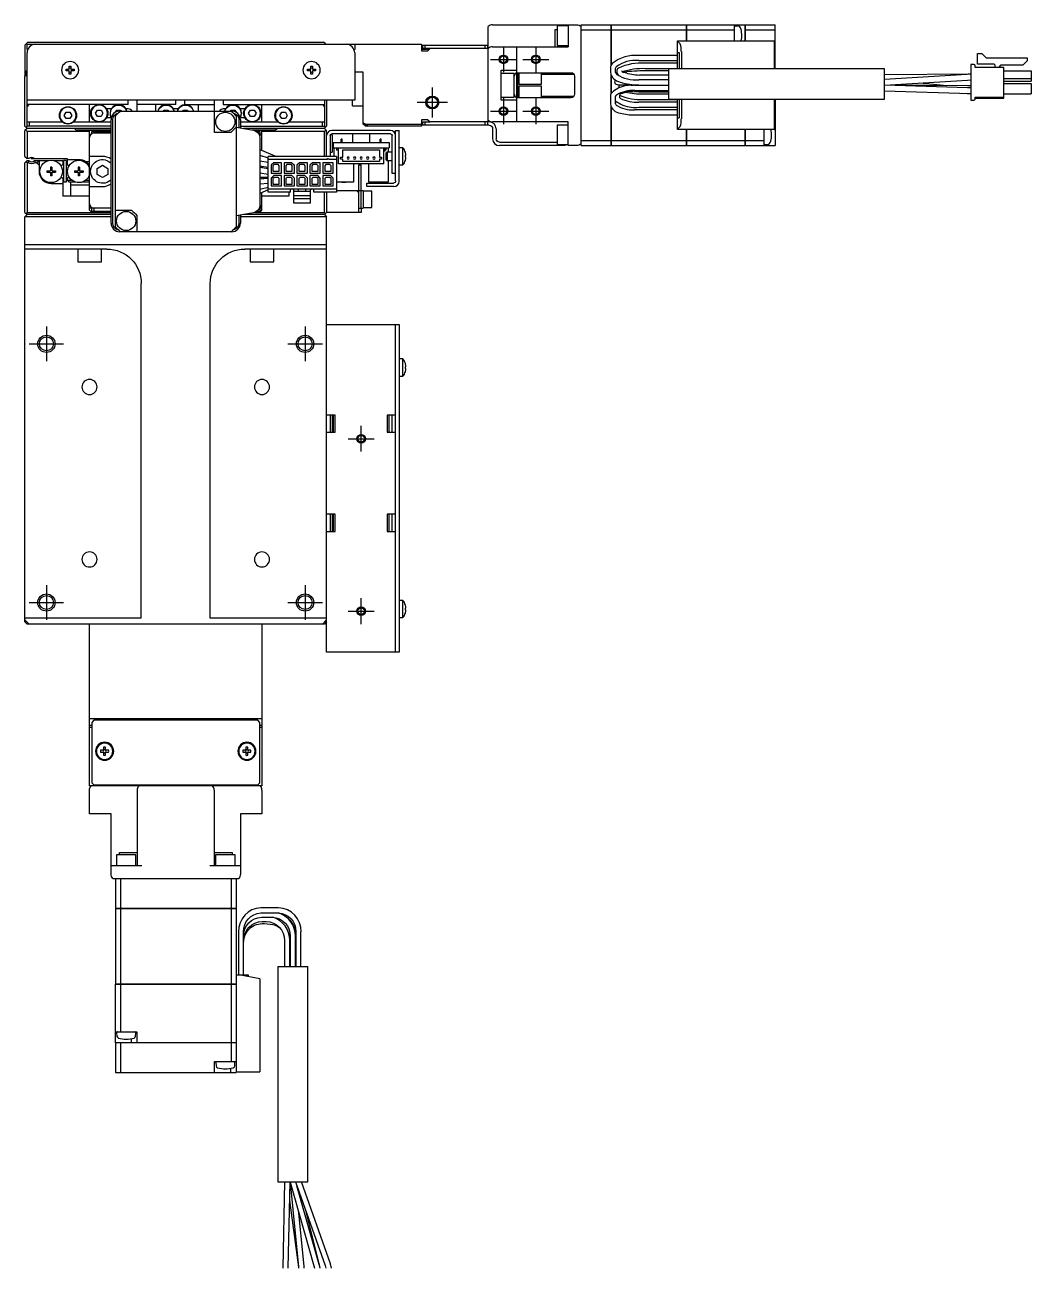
# Model space of a CAD drawing. Extents: x 0 to 1226, y -8 to 947.
# Drawn here: x 350.9 to 584.3, y 658.6 to 947 of the extents above; entities that cross this region are included whole.
import ezdxf

# ---------------------------------------------------------------- set-up
doc = ezdxf.new("R2010")
doc.units = 0
doc.header["$LTSCALE"] = 0.5
doc.linetypes.add('CENTER', pattern=[50.8, 31.75, -6.35, 6.35, -6.35])
for name, color, linetype in [('MSM_CENTER', 1, 'CENTER'), ('MSM_CONTINUOUS', 7, 'CONTINUOUS'), ('MSM_NARROW', 5, 'CONTINUOUS')]:
    doc.layers.add(name, color=color, linetype=linetype)

msp = doc.modelspace()

# ---------------------------------------------------------------- linework, layer by layer
at = {"layer": 'MSM_CENTER'}
for p, q in [((461.9, 941.99), (461.9, 935.99)), ((469.4, 941.99), (469.4, 935.99)), ((458.9, 938.99), (464.9, 938.99)), ((466.4, 938.99), (472.4, 938.99)), ((445.4, 932.49), (445.4, 925.49)), ((448.9, 928.99), (441.9, 928.99)), ((461.9, 929.99), (461.9, 923.99)), ((469.4, 929.99), (469.4, 923.99)), ((458.9, 926.99), (464.9, 926.99)), ((466.4, 926.99), (472.4, 926.99)), ((355.9, 876.99), (355.9, 868.99)), ((415.9, 876.99), (415.9, 868.99)), ((351.9, 872.99), (359.9, 872.99)), ((411.9, 872.99), (419.9, 872.99)), ((428.9, 847.99), (428.9, 853.99)), ((425.9, 850.99), (431.9, 850.99)), ((355.9, 816.99), (355.9, 808.99)), ((415.9, 816.99), (415.9, 808.99)), ((428.9, 807.99), (428.9, 813.99)), ((351.9, 812.99), (359.9, 812.99)), ((411.9, 812.99), (419.9, 812.99)), ((425.9, 810.99), (431.9, 810.99))]:
    msp.add_line(p, q, dxfattribs=at)
at = {"layer": 'MSM_CONTINUOUS'}
for p, q in [((458.4, 941.51), (458.4, 946.61)), ((459.4, 946.99), (478.9, 946.99)), ((474.4, 946.74), (474.4, 942.24)), ((476.9, 946.74), (474.4, 946.74)), ((476.9, 946.99), (476.9, 941.89)), ((479.9, 946.99), (486.89, 946.99)), ((479.9, 918.99), (479.9, 946.99)), ((486.89, 937.7), (486.89, 946.99)), ((486.9, 946.98), (486.89, 946.98)), ((486.9, 946.99), (504.39, 946.99)), ((486.9, 946.99), (486.9, 937.72)), ((504.39, 943.29), (504.39, 946.99)), ((504.4, 946.98), (504.39, 946.98)), ((504.4, 946.99), (518, 946.99)), ((504.4, 946.99), (504.4, 943.29)), ((515.5, 943.29), (515.5, 946.99)), ((516.49, 946.66), (515.72, 946.72)), ((518, 943.29), (518, 946.99)), ((518, 946.98), (518.01, 946.98)), ((518.01, 946.99), (518.01, 943.29)), ((518.01, 946.99), (524.9, 946.99)), ((524.9, 936.76), (524.9, 946.99)), ((473.9, 945.94), (474.4, 945.94)), ((473.9, 941.89), (473.9, 945.94)), ((479.9, 945.84), (486.89, 945.84)), ((486.9, 945.84), (486.89, 945.84)), ((486.9, 945.84), (504.39, 945.84)), ((502.3, 943.29), (524.8, 943.29)), ((502.3, 936.76), (502.3, 943.29)), ((502.3, 943.19), (502.9, 942.58)), ((504.4, 945.84), (504.39, 945.84)), ((504.4, 945.84), (515.5, 945.84)), ((518, 945.84), (518.01, 945.84)), ((518.01, 945.84), (524.9, 945.84)), ((524.8, 936.76), (524.8, 943.29)), ((351.25, 942.64), (350.9, 942.29)), ((350.9, 942.29), (350.9, 935.29)), ((351.6, 942.99), (351.25, 942.64)), ((351.4, 942.49), (351.25, 942.64)), ((351.4, 941.29), (351.4, 942.49)), ((351.4, 942.49), (442.9, 942.49)), ((351.4, 923.49), (351.4, 940.49)), ((351.6, 942.99), (420.2, 942.99)), ((420.55, 942.64), (420.2, 942.99)), ((420.55, 942.64), (420.4, 942.49)), ((420.7, 942.49), (420.55, 942.64)), ((427.4, 942.49), (427.4, 941.29)), ((427.4, 940.49), (427.4, 929.49)), ((442.9, 942.49), (442.9, 940.99)), ((444.65, 941.24), (442.9, 941.24)), ((442.9, 940.99), (444.4, 940.99)), ((443.2, 941.49), (443.2, 942.29)), ((443.2, 942.29), (458.2, 942.29)), ((458.4, 941.49), (443.2, 941.49)), ((443.7, 942.29), (443.7, 941.49)), ((444.9, 941.49), (444.4, 940.99)), ((457.7, 941.49), (457.7, 942.29)), ((458.2, 942.29), (458.2, 941.49)), ((458.4, 924.49), (458.4, 941.49)), ((459.4, 941.89), (476.9, 941.89)), ((464.9, 941.89), (464.9, 935.86)), ((474.4, 942.24), (476.9, 942.24)), ((502.3, 940.59), (502.69, 940.59)), ((502.69, 940.59), (502.69, 936.76)), ((503.17, 940.81), (503.17, 936.76)), ((571.85, 937.84), (571.85, 940.37)), ((571.85, 940.37), (572.85, 940.37)), ((572.85, 940.37), (573.87, 939.35)), ((361.2, 936.69), (361.2, 937.42)), ((361.6, 937.42), (361.6, 936.69)), ((417.2, 936.69), (417.2, 937.42)), ((417.6, 937.42), (417.6, 936.69)), ((502.3, 939.89), (493.3, 939.89)), ((493.3, 938.69), (502.3, 938.69)), ((502.3, 938.09), (494.78, 938.09)), ((570.3, 937.8), (570.3, 929.52)), ((571.02, 937.8), (570.3, 937.8)), ((571.32, 937.09), (571.32, 937.5)), ((575.7, 937.84), (571.85, 937.84)), ((573.87, 939.35), (583.41, 939.35)), ((575.85, 937.69), (575.85, 937.09)), ((577, 937.09), (577, 937.37)), ((582.41, 937.65), (577.28, 937.65)), ((583.41, 938.65), (582.41, 937.65)), ((583.41, 939.35), (583.41, 938.65)), ((350.9, 935.99), (351.4, 936.49)), ((351.4, 935.99), (350.9, 935.99)), ((350.9, 935.79), (351.4, 935.79)), ((351, 935.19), (350.9, 935.29)), ((351.15, 935.24), (350.9, 934.99)), ((350.9, 923.49), (350.9, 934.99)), ((351, 935.09), (351, 935.29)), ((351.4, 935.49), (351.15, 935.24)), ((351.4, 934.99), (351.15, 935.24)), ((351.4, 935.59), (351.3, 935.59)), ((360.47, 936.69), (361.2, 936.69)), ((361.2, 936.29), (360.47, 936.29)), ((361.2, 935.56), (361.2, 936.29)), ((361.6, 936.69), (362.33, 936.69)), ((361.6, 936.29), (361.6, 935.56)), ((362.33, 936.29), (361.6, 936.29)), ((416.47, 936.69), (417.2, 936.69)), ((417.2, 936.29), (416.47, 936.29)), ((417.2, 935.56), (417.2, 936.29)), ((417.6, 936.69), (418.33, 936.69)), ((417.6, 936.29), (417.6, 935.56)), ((418.33, 936.29), (417.6, 936.29)), ((429.4, 935.99), (427.4, 935.99)), ((429.4, 923.99), (429.4, 935.99)), ((461.4, 936.49), (464.9, 936.49)), ((461.4, 929.49), (461.4, 936.49)), ((464.4, 935.74), (461.4, 935.74)), ((464.4, 930.24), (464.4, 935.74)), ((464.9, 935.86), (464.99, 935.86)), ((464.92, 935.84), (464.99, 935.86)), ((465, 930.12), (465, 935.87)), ((465.2, 935.49), (465, 935.29)), ((465.2, 935.89), (477.6, 935.89)), ((465.2, 935.49), (465.2, 930.49)), ((465.5, 935.49), (465.2, 935.49)), ((465.5, 935.89), (465.5, 933.24)), ((470.7, 933.24), (470.7, 935.89)), ((478.29, 935.49), (470.7, 935.49)), ((478.4, 935.09), (478.4, 930.89)), ((486.7, 936.95), (486.7, 935.99)), ((486.89, 931.09), (486.89, 935.34)), ((486.9, 935.32), (486.9, 931.11)), ((487.9, 935.97), (487.9, 936.95)), ((488.22, 935.95), (488.24, 935.91)), ((488.24, 935.91), (488.31, 935.71)), ((489.42, 936.16), (489.37, 936.32)), ((500.3, 936.29), (494.76, 936.29)), ((494.78, 936.89), (502.3, 936.89)), ((494.88, 935.34), (494.84, 935.34)), ((500.3, 935.34), (494.86, 935.34)), ((500.3, 929.76), (500.3, 936.76)), ((550.3, 936.76), (500.3, 936.76)), ((550.3, 929.76), (550.3, 936.76)), ((569.97, 935.54), (550.3, 935.39)), ((569.44, 935.49), (550.3, 934.29)), ((570.3, 935.53), (569.44, 935.49)), ((570.3, 935.54), (569.69, 935.54)), ((570.3, 935.54), (569.97, 935.54)), ((577.95, 937.09), (571.32, 937.09)), ((577.95, 929.98), (577.95, 937.09)), ((577.95, 936.36), (584.3, 936.36)), ((577.95, 934.56), (584.3, 934.56)), ((584.3, 936.36), (584.3, 933.96)), ((465.5, 933.24), (470.7, 933.24)), ((465.5, 932.74), (465.5, 930.09)), ((470.7, 932.74), (465.5, 932.74)), ((470.7, 930.09), (470.7, 932.74)), ((487.74, 933.98), (487.7, 933.79)), ((487.86, 934.16), (487.74, 933.98)), ((488.7, 933.12), (488.7, 933.07)), ((488.7, 933.07), (488.7, 932.67)), ((488.7, 932.67), (488.7, 932.63)), ((488.7, 932.63), (488.75, 932.4)), ((491.25, 931.56), (493.3, 931.49)), ((500.3, 932.94), (492.3, 932.94)), ((492.3, 931.74), (500.3, 931.74)), ((500.3, 934.24), (493.3, 934.24)), ((493.3, 933.04), (500.3, 933.04)), ((569.51, 932.37), (550.3, 932.99)), ((550.3, 931.69), (570.19, 931.05)), ((550.32, 932.99), (569.52, 934.19)), ((569.63, 932.85), (550.32, 932.99)), ((564.78, 932.88), (558.45, 933.5)), ((570.3, 932.35), (569.51, 932.37)), ((569.52, 934.19), (570.3, 934.23)), ((570.3, 932.84), (569.63, 932.85)), ((577.95, 933.96), (584.3, 933.96)), ((577.95, 933.36), (584.3, 933.36)), ((584.3, 933.36), (584.3, 930.96)), ((427.4, 929.49), (351.4, 929.49)), ((374.9, 928.49), (374.9, 929.49)), ((376.9, 929.49), (376.9, 926.99)), ((385.9, 928.49), (385.9, 929.49)), ((387.9, 929.49), (387.9, 928.49)), ((394.9, 921.99), (394.9, 929.49)), ((396.9, 929.49), (396.9, 928.49)), ((420.4, 929.49), (420.4, 923.49)), ((420.9, 929.49), (420.9, 923.49)), ((426.9, 928.24), (426.9, 929.49)), ((461.4, 930.24), (464.4, 930.24)), ((464.9, 929.49), (461.4, 929.49)), ((464.9, 930.12), (464.9, 924.49)), ((464.9, 930.12), (464.99, 930.12)), ((464.99, 930.12), (464.91, 930.15)), ((465, 930.69), (465.2, 930.49)), ((465.2, 930.49), (465.5, 930.49)), ((477.6, 930.09), (465.2, 930.09)), ((470.7, 930.49), (478.29, 930.49)), ((486.7, 930.39), (486.7, 928.65)), ((487.9, 928.65), (487.9, 930.39)), ((488.9, 930.05), (488.9, 930.78)), ((493.3, 931.49), (500.3, 931.49)), ((502.3, 929.09), (493.3, 929.09)), ((500.3, 930.89), (494.3, 930.89)), ((494.3, 929.69), (502.3, 929.69)), ((500.3, 929.76), (550.3, 929.76)), ((502.3, 922.69), (502.3, 929.76)), ((502.69, 929.76), (502.69, 925.39)), ((503.17, 929.76), (503.17, 925.17)), ((524.8, 922.69), (524.8, 929.76)), ((524.9, 929.76), (524.9, 918.99)), ((569.47, 931.07), (570.3, 931.05)), ((570.19, 931.05), (570.3, 931.04)), ((570.3, 929.52), (571.02, 929.52)), ((571.32, 929.82), (571.32, 930.23)), ((571.32, 930.23), (577.95, 930.23)), ((571.32, 929.98), (577.95, 929.98)), ((577.95, 930.96), (584.3, 930.96)), ((351.4, 927.99), (351.9, 928.49)), ((374.9, 928.49), (351.4, 928.49)), ((360.04, 925.99), (360.47, 926.74)), ((360.47, 925.24), (360.04, 925.99)), ((360.47, 926.74), (361.34, 926.74)), ((361.34, 926.74), (361.77, 925.99)), ((361.77, 925.99), (361.34, 925.24)), ((365.9, 924.49), (365.9, 928.49)), ((367.29, 926.49), (367.72, 927.24)), ((367.72, 925.74), (367.29, 926.49)), ((367.72, 927.24), (368.59, 927.24)), ((368.59, 927.24), (369.02, 926.49)), ((369.02, 926.49), (368.59, 925.74)), ((370.92, 927.49), (369.88, 927.49)), ((371.9, 900.15), (371.9, 925.84)), ((371.93, 926.74), (372.22, 927.24)), ((372.22, 927.24), (373.09, 927.24)), ((372.9, 926.99), (398.9, 926.99)), ((373.09, 927.24), (373.23, 926.99)), ((374.9, 927.49), (374.38, 927.49)), ((385.9, 928.49), (376.9, 928.49)), ((381.2, 928.49), (381.2, 926.99)), ((383.07, 926.99), (383.22, 927.24)), ((383.22, 927.24), (384.09, 927.24)), ((384.09, 927.24), (384.23, 926.99)), ((386.42, 927.49), (385.38, 927.49)), ((387.57, 926.99), (387.72, 927.24)), ((387.72, 927.24), (388.59, 927.24)), ((387.9, 928.49), (394.9, 928.49)), ((388.59, 927.24), (388.73, 926.99)), ((391.2, 926.99), (391.2, 928.49)), ((396.9, 928.49), (420.4, 928.49)), ((397.42, 927.49), (396.9, 927.49)), ((398.57, 926.99), (398.72, 927.24)), ((398.72, 927.24), (399.59, 927.24)), ((399.59, 927.24), (399.88, 926.74)), ((399.9, 925.84), (399.9, 900.15)), ((401.92, 927.49), (400.88, 927.49)), ((402.79, 926.49), (403.22, 927.24)), ((403.22, 925.74), (402.79, 926.49)), ((403.22, 927.24), (404.09, 927.24)), ((404.09, 927.24), (404.52, 926.49)), ((404.52, 926.49), (404.09, 925.74)), ((405.9, 924.49), (405.9, 928.49)), ((410.04, 925.99), (410.47, 926.74)), ((410.47, 925.24), (410.04, 925.99)), ((410.47, 926.74), (411.34, 926.74)), ((411.34, 926.74), (411.77, 925.99)), ((411.77, 925.99), (411.34, 925.24)), ((419.9, 928.49), (420.4, 927.99)), ((426.9, 928.24), (429.4, 928.24)), ((486.89, 918.99), (486.89, 928.04)), ((486.9, 928.02), (486.9, 918.99)), ((502.3, 927.29), (492.3, 927.29)), ((492.3, 926.09), (502.3, 926.09)), ((493.3, 927.89), (502.3, 927.89)), ((350.9, 923.49), (351.15, 923.24)), ((351.4, 922.99), (350.9, 922.49)), ((351.15, 923.24), (351.4, 923.49)), ((351.15, 923.24), (351.4, 922.99)), ((351.4, 924.49), (359.58, 924.49)), ((370.9, 923.49), (351.4, 923.49)), ((370.9, 922.99), (351.4, 922.99)), ((351.9, 924.49), (351.9, 923.49)), ((361.34, 925.24), (360.47, 925.24)), ((362.22, 924.49), (370.9, 924.49)), ((362.4, 922.99), (362.75, 922.64)), ((368.59, 925.74), (367.72, 925.74)), ((369.88, 925.49), (370.92, 925.49)), ((370.9, 900.99), (370.9, 924.99)), ((371.28, 900.99), (371.28, 924.99)), ((399.9, 923.29), (403.91, 922.58)), ((400.52, 924.99), (400.52, 923.18)), ((400.88, 925.49), (401.92, 925.49)), ((400.9, 924.99), (400.9, 923.12)), ((400.9, 924.49), (409.58, 924.49)), ((400.9, 923.49), (420.4, 923.49)), ((420.4, 922.99), (401.6, 922.99)), ((404.09, 925.74), (403.22, 925.74)), ((409.05, 922.64), (409.4, 922.99)), ((411.34, 925.24), (410.47, 925.24)), ((412.22, 924.49), (420.4, 924.49)), ((419.9, 923.49), (419.9, 924.49)), ((420.4, 923.49), (420.65, 923.24)), ((420.4, 922.99), (420.65, 923.24)), ((420.4, 922.99), (420.9, 922.49)), ((420.65, 923.24), (420.9, 923.49)), ((429.4, 924.3), (430.01, 923.99)), ((429.9, 923.49), (429.4, 923.99)), ((442.9, 923.49), (429.9, 923.49)), ((430.01, 923.99), (442.9, 923.99)), ((430.01, 923.99), (430.51, 923.49)), ((444.4, 924.99), (442.9, 924.99)), ((442.9, 924.99), (442.9, 923.49)), ((443.2, 923.69), (443.2, 924.49)), ((443.2, 924.49), (444.9, 924.49)), ((458.6, 923.69), (443.2, 923.69)), ((443.7, 924.49), (443.7, 923.69)), ((444.4, 924.99), (444.9, 924.49)), ((458.6, 924.49), (444.9, 924.49)), ((457.7, 923.69), (457.7, 924.49)), ((458.2, 924.49), (458.2, 923.69)), ((476.9, 924.49), (459.4, 924.49)), ((459.4, 922.89), (459.4, 920.59)), ((460.2, 922.89), (460.2, 920.59)), ((474.4, 923.74), (474.4, 919.24)), ((476.9, 923.74), (474.4, 923.74)), ((476.9, 918.99), (476.9, 924.49)), ((502.3, 925.39), (502.69, 925.39)), ((502.9, 923.4), (502.3, 922.8)), ((350.9, 916.49), (350.9, 922.49)), ((351.4, 922.29), (351.05, 922.64)), ((351.4, 922.29), (351.4, 915.99)), ((365.9, 922.29), (351.4, 922.29)), ((362.75, 922.64), (370.9, 922.64)), ((370.9, 922.49), (365.9, 922.49)), ((365.9, 903.99), (365.9, 922.49)), ((366.1, 921.49), (365.9, 921.49)), ((366.4, 921.76), (366.4, 922.29)), ((366.4, 922.29), (370.9, 922.29)), ((366.9, 922.29), (366.9, 921.89)), ((370.9, 921.89), (366.9, 921.89)), ((398.65, 921.99), (394.9, 921.99)), ((403.59, 922.64), (409.05, 922.64)), ((405.9, 922.49), (404.25, 922.49)), ((404.63, 922.29), (405.4, 922.29)), ((404.9, 922.06), (404.9, 922.29)), ((405.4, 922.29), (405.4, 921.76)), ((405.4, 920.81), (405.4, 905.17)), ((405.9, 921.49), (405.7, 921.49)), ((405.9, 917.88), (405.9, 922.49)), ((420.4, 922.29), (405.9, 922.29)), ((420.75, 922.64), (420.4, 922.29)), ((420.4, 916.46), (420.4, 922.29)), ((420.9, 916.49), (420.9, 922.49)), ((421.7, 921.29), (421.7, 916.49)), ((422.2, 921.49), (421.76, 921.49)), ((435.7, 922.49), (422.1, 922.49)), ((435.7, 921.69), (422.1, 921.69)), ((422.2, 921.49), (422.2, 917.49)), ((424.53, 920.49), (424.28, 920.49)), ((424.28, 919.69), (424.28, 920.49)), ((424.53, 919.69), (424.53, 920.49)), ((426.9, 921.69), (426.9, 919.69)), ((430.9, 919.69), (430.9, 921.69)), ((433.28, 919.69), (433.28, 920.49)), ((433.53, 920.49), (433.28, 920.49)), ((433.53, 919.69), (433.53, 920.49)), ((436.1, 912.49), (436.1, 921.29)), ((436.9, 922.49), (437.7, 922.49)), ((436.9, 910.79), (436.9, 922.49)), ((437.7, 910.69), (437.7, 922.49)), ((479.9, 920.15), (486.89, 920.15)), ((486.9, 920.15), (486.89, 920.15)), ((486.9, 920.15), (504.39, 920.15)), ((524.8, 922.69), (502.3, 922.69)), ((504.39, 918.99), (504.39, 922.69)), ((504.4, 920.15), (504.39, 920.15)), ((504.4, 922.69), (504.4, 918.99)), ((504.4, 920.15), (518, 920.15)), ((518, 918.99), (518, 922.69)), ((518, 920.15), (518.01, 920.15)), ((518.01, 922.69), (518.01, 918.99)), ((518.01, 920.15), (522.4, 920.15)), ((522.4, 918.99), (522.4, 922.69)), ((524.8, 922.74), (524.9, 922.74)), ((405.4, 918.1), (409.25, 916.46)), ((421.7, 917.49), (422.2, 917.49)), ((422.4, 919.69), (435.4, 919.69)), ((422.4, 919.69), (422.4, 918.49)), ((422.4, 918.49), (435.4, 918.49)), ((422.65, 916.46), (422.65, 918.49)), ((423.2, 918.49), (423.2, 917.94)), ((423.65, 917.94), (423.2, 917.94)), ((423.65, 914.79), (423.65, 918.49)), ((424.65, 917.99), (433.15, 917.99)), ((424.65, 916.34), (424.65, 917.99)), ((433.15, 917.99), (433.15, 916.34)), ((434.15, 914.79), (434.15, 918.49)), ((434.38, 917.69), (434.15, 917.69)), ((434.38, 918.49), (434.38, 917.69)), ((434.61, 917.94), (434.38, 917.94)), ((434.61, 918.49), (434.61, 917.94)), ((434.9, 917.49), (434.7, 917.29)), ((434.7, 915.69), (434.7, 917.29)), ((434.9, 917.49), (434.9, 915.49)), ((436.1, 917.49), (434.9, 917.49)), ((435.15, 918.49), (435.15, 917.49)), ((435.4, 919.69), (435.4, 918.49)), ((438.6, 918.49), (437.7, 918.49)), ((438.6, 914.49), (438.6, 918.49)), ((439.16, 917.42), (439.16, 917.44)), ((461, 919.79), (474.4, 919.79)), ((476.2, 918.99), (461, 918.99)), ((474.4, 919.24), (476.9, 919.24)), ((475.7, 918.99), (475.7, 919.24)), ((476.2, 919.24), (476.2, 918.99)), ((478.9, 918.99), (476.9, 918.99)), ((479.9, 918.99), (486.89, 918.99)), ((486.9, 919), (486.89, 919)), ((486.9, 918.99), (504.39, 918.99)), ((504.4, 919), (504.39, 919)), ((504.4, 918.99), (518, 918.99)), ((518, 919), (518.01, 919)), ((518.01, 918.99), (524.9, 918.99)), ((522.61, 919.26), (523.38, 919.33)), ((350.9, 916.49), (351.4, 915.99)), ((351.15, 915.24), (350.9, 914.99)), ((350.9, 903.49), (350.9, 914.99)), ((351.15, 915.24), (351.4, 915.49)), ((351.4, 914.99), (351.15, 915.24)), ((351.84, 915.99), (351.4, 915.99)), ((351.4, 915.49), (351.84, 915.49)), ((351.4, 914.99), (351.4, 903.49)), ((351.67, 914.99), (351.4, 914.99)), ((351.67, 914.99), (351.84, 915.49)), ((352.4, 916.24), (352.4, 915.99)), ((352.4, 915.99), (360.7, 915.99)), ((353.33, 914.99), (353.16, 915.49)), ((353.16, 915.49), (356.29, 915.49)), ((353.7, 914.99), (353.33, 914.99)), ((354.2, 915.35), (353.7, 914.99)), ((353.7, 914.99), (354.2, 914.49)), ((354.2, 915.49), (354.2, 912.99)), ((357.72, 915.49), (359.7, 915.49)), ((359.7, 914.54), (359.44, 914.39)), ((359.7, 915.49), (359.7, 914.54)), ((360.5, 915.49), (359.9, 915.49)), ((359.9, 915.49), (359.9, 910.49)), ((360.5, 915.49), (360.5, 910.49)), ((360.7, 915.99), (360.7, 914.54)), ((360.7, 915.79), (363.4, 915.79)), ((360.7, 914.54), (360.93, 914.41)), ((365, 915.29), (365.9, 915.29)), ((365.9, 914.79), (365.55, 914.79)), ((368.9, 916.49), (365.9, 916.49)), ((367.65, 913.71), (368.9, 914.44)), ((368.9, 914.44), (370.15, 913.71)), ((405.4, 916.73), (407.3, 916.12)), ((405.4, 915.47), (407.3, 915.11)), ((407.3, 913.88), (405.4, 914.25)), ((405.42, 916.78), (406.03, 916.52)), ((405.9, 916.57), (405.9, 916.58)), ((423.15, 916.46), (407.3, 916.46)), ((407.3, 908.18), (407.3, 916.46)), ((421.07, 915.75), (407.3, 915.75)), ((408.62, 915.02), (408.02, 914.42)), ((408.02, 914.42), (408.02, 912.62)), ((408.69, 914.57), (408.44, 914.32)), ((408.44, 914.32), (408.44, 913.07)), ((410.42, 915.02), (408.62, 915.02)), ((409.66, 914.57), (408.69, 914.57)), ((409.91, 914.32), (409.66, 914.57)), ((409.91, 913.07), (409.91, 914.32)), ((410.42, 912.62), (410.42, 915.02)), ((411.02, 915.02), (411.02, 912.62)), ((412.82, 915.02), (411.02, 915.02)), ((411.69, 914.57), (411.44, 914.32)), ((411.44, 914.32), (411.44, 913.07)), ((412.66, 914.57), (411.69, 914.57)), ((412.91, 914.32), (412.66, 914.57)), ((412.82, 915.02), (413.42, 914.42)), ((412.91, 913.07), (412.91, 914.32)), ((413.42, 912.62), (413.42, 914.42)), ((414.62, 915.02), (414.02, 914.42)), ((414.02, 914.42), (414.02, 912.62)), ((414.69, 914.57), (414.44, 914.32)), ((414.44, 914.32), (414.44, 913.07)), ((416.42, 915.02), (414.62, 915.02)), ((415.66, 914.57), (414.69, 914.57)), ((415.91, 914.32), (415.66, 914.57)), ((415.91, 913.07), (415.91, 914.32)), ((416.42, 912.62), (416.42, 915.02)), ((417.62, 915.02), (417.02, 914.42)), ((417.02, 914.42), (417.02, 912.62)), ((417.69, 914.57), (417.44, 914.32)), ((417.44, 914.32), (417.44, 913.07)), ((419.42, 915.02), (417.62, 915.02)), ((418.66, 914.57), (417.69, 914.57)), ((418.91, 914.32), (418.66, 914.57)), ((418.91, 913.07), (418.91, 914.32)), ((419.42, 912.62), (419.42, 915.02)), ((422.42, 915.02), (420.02, 915.02)), ((420.02, 915.02), (420.02, 912.62)), ((420.69, 914.57), (420.44, 914.32)), ((420.44, 914.32), (420.44, 913.07)), ((421.66, 914.57), (420.69, 914.57)), ((420.87, 916.46), (420.9, 916.49)), ((421.7, 916.49), (420.9, 916.49)), ((421.07, 915.75), (421.07, 915.85)), ((421.37, 915.85), (421.37, 915.75)), ((423.15, 915.75), (421.37, 915.75)), ((421.91, 914.32), (421.66, 914.57)), ((421.91, 913.07), (421.91, 914.32)), ((422.42, 912.62), (422.42, 915.02)), ((423.15, 916.46), (423.15, 908.18)), ((434.15, 914.79), (423.65, 914.79)), ((424.15, 916.34), (424.65, 916.34)), ((424.15, 915.84), (424.15, 916.34)), ((424.65, 915.84), (424.15, 915.84)), ((424.65, 915.29), (424.65, 915.84)), ((433.15, 915.29), (424.65, 915.29)), ((427.15, 914.79), (427.15, 910.49)), ((428.4, 903.49), (428.4, 914.49)), ((428.4, 914.49), (428.9, 914.49)), ((428.9, 904.49), (428.9, 914.49)), ((430.65, 910.49), (430.65, 914.79)), ((433.15, 916.34), (433.65, 916.34)), ((433.65, 915.84), (433.15, 915.84)), ((433.15, 915.84), (433.15, 915.29)), ((433.65, 916.34), (433.65, 915.84)), ((434.7, 915.69), (434.9, 915.49)), ((434.9, 915.49), (436.1, 915.49)), ((435.15, 915.49), (435.15, 910.49)), ((437.7, 914.49), (438.6, 914.49)), ((439.16, 916.69), (439.29, 916.69)), ((439.16, 916.29), (439.16, 916.69)), ((439.29, 916.29), (439.16, 916.29)), ((439.16, 915.54), (439.16, 915.56)), ((356, 913.14), (356, 912.85)), ((356, 913.14), (356.8, 913.14)), ((356, 912.85), (356.8, 912.85)), ((356.53, 913.14), (356.53, 912.85)), ((357.15, 913.99), (356.86, 913.99)), ((356.86, 913.99), (356.86, 913.2)), ((356.86, 913.46), (357.15, 913.46)), ((356.86, 912.79), (356.86, 911.99)), ((356.86, 912.52), (357.15, 912.52)), ((357.15, 911.99), (356.86, 911.99)), ((357.15, 913.99), (357.15, 913.2)), ((357.15, 912.79), (357.15, 911.99)), ((357.21, 913.14), (358, 913.14)), ((357.21, 912.85), (358, 912.85)), ((357.47, 912.85), (357.47, 913.14)), ((358, 913.14), (358, 912.85)), ((359.44, 911.59), (359.7, 911.44)), ((359.7, 911.44), (359.7, 907.29)), ((360.7, 911.44), (360.93, 911.57)), ((360.7, 911.44), (360.7, 910.99)), ((362.4, 913.14), (363.2, 913.14)), ((362.4, 913.14), (362.4, 912.85)), ((362.4, 912.85), (363.2, 912.85)), ((362.93, 913.14), (362.93, 912.85)), ((363.26, 913.99), (363.26, 913.2)), ((363.55, 913.99), (363.26, 913.99)), ((363.26, 913.46), (363.55, 913.46)), ((363.26, 912.79), (363.26, 911.99)), ((363.26, 912.52), (363.55, 912.52)), ((363.55, 911.99), (363.26, 911.99)), ((363.55, 913.99), (363.55, 913.2)), ((363.55, 912.79), (363.55, 911.99)), ((363.61, 913.14), (364.4, 913.14)), ((363.61, 912.85), (364.4, 912.85)), ((363.87, 912.85), (363.87, 913.14)), ((364.4, 913.14), (364.4, 912.85)), ((367.65, 912.27), (367.65, 913.71)), ((368.9, 911.55), (367.65, 912.27)), ((370.15, 912.27), (368.9, 911.55)), ((370.15, 913.71), (370.15, 912.27)), ((407.3, 913.59), (405.4, 913.87)), ((405.4, 912.66), (407.3, 912.38)), ((407.3, 911.62), (405.4, 911.58)), ((405.4, 911.26), (407.3, 911.42)), ((405.9, 914.15), (405.9, 913.8)), ((405.9, 911.59), (405.9, 911.3)), ((408.02, 912.62), (410.42, 912.62)), ((408.02, 911.42), (408.62, 912.02)), ((408.02, 911.42), (408.02, 909.62)), ((408.44, 913.07), (409.91, 913.07)), ((408.69, 911.57), (408.44, 911.32)), ((410.42, 912.02), (408.62, 912.02)), ((409.66, 911.57), (408.69, 911.57)), ((409.91, 911.32), (409.66, 911.57)), ((410.42, 909.62), (410.42, 912.02)), ((411.02, 912.62), (413.42, 912.62)), ((412.82, 912.02), (411.02, 912.02)), ((411.02, 912.02), (411.02, 909.62)), ((411.44, 913.07), (412.91, 913.07)), ((411.69, 911.57), (411.44, 911.32)), ((412.66, 911.57), (411.69, 911.57)), ((412.91, 911.32), (412.66, 911.57)), ((413.42, 911.42), (412.82, 912.02)), ((413.42, 909.62), (413.42, 911.42)), ((414.02, 912.62), (416.42, 912.62)), ((414.02, 912.02), (414.02, 909.62)), ((415.82, 912.02), (414.02, 912.02)), ((414.44, 913.07), (415.91, 913.07)), ((414.69, 911.57), (414.44, 911.32)), ((415.66, 911.57), (414.69, 911.57)), ((415.91, 911.32), (415.66, 911.57)), ((416.42, 911.42), (415.82, 912.02)), ((416.42, 909.62), (416.42, 911.42)), ((417.02, 912.62), (419.42, 912.62)), ((417.02, 912.02), (417.02, 909.62)), ((418.82, 912.02), (417.02, 912.02)), ((417.44, 913.07), (418.91, 913.07)), ((417.69, 911.57), (417.44, 911.32)), ((418.66, 911.57), (417.69, 911.57)), ((418.91, 911.32), (418.66, 911.57)), ((419.42, 911.42), (418.82, 912.02)), ((419.42, 909.62), (419.42, 911.42)), ((420.02, 912.62), (422.42, 912.62)), ((420.02, 912.02), (420.02, 909.62)), ((421.82, 912.02), (420.02, 912.02)), ((420.44, 913.07), (421.91, 913.07)), ((420.69, 911.57), (420.44, 911.32)), ((421.66, 911.57), (420.69, 911.57)), ((421.91, 911.32), (421.66, 911.57)), ((422.42, 911.42), (421.82, 912.02)), ((422.42, 909.62), (422.42, 911.42)), ((436.9, 912.49), (436.1, 912.49)), ((357, 910.19), (359.7, 910.19)), ((360.5, 910.49), (359.9, 910.49)), ((360.7, 910.99), (361.74, 910.99)), ((360.7, 910.99), (361.2, 910.49)), ((362.69, 910.49), (361.2, 910.49)), ((361.45, 910.49), (361.45, 907.29)), ((365.9, 909.79), (361.45, 909.79)), ((365.9, 910.49), (364.12, 910.49)), ((365.06, 910.99), (365.9, 910.99)), ((365.7, 910.49), (365.9, 910.69)), ((365.9, 909.49), (368.9, 909.49)), ((407.3, 910.21), (405.4, 910.05)), ((407.3, 909.24), (405.4, 908.82)), ((407.3, 908.69), (405.4, 907.89)), ((423.15, 908.89), (407.3, 908.89)), ((408.02, 909.62), (410.42, 909.62)), ((408.44, 911.32), (408.44, 910.07)), ((408.44, 910.07), (409.91, 910.07)), ((409.91, 910.07), (409.91, 911.32)), ((411.02, 909.62), (413.42, 909.62)), ((411.44, 911.32), (411.44, 910.07)), ((411.44, 910.07), (412.91, 910.07)), ((412.49, 908.18), (412.49, 908.89)), ((412.91, 910.07), (412.91, 911.32)), ((413.29, 905.61), (413.29, 908.64)), ((414.02, 909.62), (416.42, 909.62)), ((414.4, 908.33), (414.4, 908.89)), ((414.44, 911.32), (414.44, 910.07)), ((414.44, 910.07), (415.91, 910.07)), ((415.91, 910.07), (415.91, 911.32)), ((416.05, 908.33), (416.05, 908.89)), ((417.02, 909.62), (419.42, 909.62)), ((417.15, 905.61), (417.15, 908.64)), ((417.44, 911.32), (417.44, 910.07)), ((417.44, 910.07), (418.91, 910.07)), ((417.95, 908.18), (417.95, 908.89)), ((418.91, 910.07), (418.91, 911.32)), ((420.02, 909.62), (422.42, 909.62)), ((420.44, 911.32), (420.44, 910.07)), ((420.44, 910.07), (421.91, 910.07)), ((421.91, 910.07), (421.91, 911.32)), ((423.65, 910.49), (423.15, 910.49)), ((429.4, 908.49), (423.15, 908.49)), ((423.65, 910.49), (423.65, 910.59)), ((423.65, 910.59), (426.15, 910.59)), ((424.45, 910.59), (424.45, 910.49)), ((424.45, 910.49), (425.35, 910.49)), ((424.83, 910.59), (424.83, 910.49)), ((424.98, 910.59), (424.98, 910.49)), ((425.35, 910.59), (425.35, 910.49)), ((426.15, 910.49), (426.15, 910.59)), ((427.15, 910.49), (426.15, 910.49)), ((427.9, 908.49), (428.4, 907.99)), ((429.4, 908.49), (429.4, 904.49)), ((430.2, 909.49), (430.2, 910.29)), ((430.2, 910.29), (436.4, 910.29)), ((436.5, 909.49), (430.2, 909.49)), ((435.15, 910.49), (430.65, 910.49)), ((365.9, 907.29), (359.7, 907.29)), ((405.9, 903.99), (405.9, 908.1)), ((412.1, 907.29), (405.9, 907.29)), ((412.49, 908.18), (407.3, 908.18)), ((412.1, 908.18), (412.1, 907.29)), ((417.15, 908.33), (413.29, 908.33)), ((417.15, 907.33), (413.29, 907.33)), ((417.15, 906.63), (413.29, 906.63)), ((417.15, 905.61), (413.29, 905.61)), ((423.15, 908.18), (417.95, 908.18)), ((420.4, 903.49), (420.4, 908.18)), ((420.9, 908.18), (420.9, 903.49)), ((431.4, 908.39), (429.4, 908.39)), ((431.4, 904.59), (431.4, 908.39)), ((350.9, 903.49), (351.4, 902.99)), ((351.4, 902.99), (350.9, 902.49)), ((351.15, 903.24), (351.4, 903.49)), ((351.4, 903.49), (370.9, 903.49)), ((370.9, 902.99), (351.4, 902.99)), ((366.9, 904.49), (365.9, 904.49)), ((365.9, 903.99), (366.4, 903.49)), ((366.4, 903.69), (366.4, 904.49)), ((370.9, 903.69), (366.4, 903.69)), ((366.9, 904.49), (366.9, 903.69)), ((370.9, 904.49), (366.9, 904.49)), ((371.9, 903.99), (375.65, 903.99)), ((376.9, 902.74), (376.9, 898.99)), ((403.91, 903.4), (399.9, 902.69)), ((400.52, 902.8), (400.52, 900.99)), ((400.9, 902.87), (400.9, 900.99)), ((420.4, 902.99), (401.6, 902.99)), ((404.25, 903.49), (420.4, 903.49)), ((405.4, 903.69), (404.63, 903.69)), ((404.9, 903.69), (404.9, 903.93)), ((405.9, 904.49), (405.27, 904.49)), ((405.4, 904.49), (405.4, 903.69)), ((405.4, 903.49), (405.9, 903.99)), ((420.9, 903.49), (420.4, 902.99)), ((420.4, 903.49), (420.65, 903.24)), ((420.4, 902.99), (420.9, 902.49)), ((428.9, 903.49), (420.9, 903.49)), ((428.4, 904.49), (429.4, 904.49)), ((428.9, 904.49), (428.9, 903.49)), ((429.4, 904.59), (431.4, 904.59)), ((350.9, 808.49), (350.9, 902.49)), ((370.9, 902.49), (350.9, 902.49)), ((420.9, 902.49), (400.9, 902.49)), ((420.9, 801.49), (420.9, 902.49)), ((398.9, 898.99), (372.9, 898.99)), ((420.9, 895.99), (350.9, 895.99)), ((369.9, 894.99), (350.9, 894.99)), ((363.15, 894.99), (363.15, 891.99)), ((368.65, 891.99), (368.65, 894.99)), ((420.9, 894.99), (401.9, 894.99)), ((403.15, 894.99), (403.15, 891.99)), ((408.65, 891.99), (408.65, 894.99)), ((363.15, 891.99), (368.65, 891.99)), ((403.15, 891.99), (408.65, 891.99)), ((377.9, 809.4), (377.9, 886.99)), ((393.9, 809.4), (393.9, 886.99)), ((420.9, 877.49), (437.7, 877.49)), ((436.9, 801.49), (436.9, 877.49)), ((437.7, 877.49), (437.7, 801.49)), ((438.6, 869.49), (437.7, 869.49)), ((438.6, 865.49), (438.6, 869.49)), ((439.16, 868.42), (439.16, 868.44)), ((437.7, 865.49), (438.6, 865.49)), ((439.16, 867.69), (439.29, 867.69)), ((439.16, 867.29), (439.16, 867.69)), ((439.29, 867.29), (439.16, 867.29)), ((439.16, 866.54), (439.16, 866.56)), ((422.9, 856.49), (420.9, 856.49)), ((421.7, 856.49), (421.7, 852.49)), ((422.2, 856.49), (422.2, 852.49)), ((422.4, 856.49), (422.4, 852.49)), ((422.9, 852.49), (422.9, 856.49)), ((436.9, 856.49), (434.9, 856.49)), ((434.9, 856.49), (434.9, 852.49)), ((435.4, 852.49), (435.4, 856.49)), ((436.1, 852.49), (436.1, 856.49)), ((420.9, 852.49), (422.9, 852.49)), ((434.9, 852.49), (436.9, 852.49)), ((422.9, 833.49), (420.9, 833.49)), ((421.7, 833.49), (421.7, 829.49)), ((422.2, 833.49), (422.2, 829.49)), ((422.4, 833.49), (422.4, 829.49)), ((422.9, 829.49), (422.9, 833.49)), ((436.9, 833.49), (434.9, 833.49)), ((434.9, 833.49), (434.9, 829.49)), ((435.4, 829.49), (435.4, 833.49)), ((436.1, 829.49), (436.1, 833.49)), ((420.9, 829.49), (422.9, 829.49)), ((434.9, 829.49), (436.9, 829.49)), ((438.6, 813.49), (437.7, 813.49)), ((438.6, 809.49), (438.6, 813.49)), ((439.16, 812.42), (439.16, 812.44)), ((439.16, 811.69), (439.29, 811.69)), ((439.16, 811.29), (439.16, 811.69)), ((439.29, 811.29), (439.16, 811.29)), ((439.16, 810.54), (439.16, 810.56)), ((377.9, 809.4), (350.9, 809.4)), ((350.9, 808.99), (351.9, 807.99)), ((351.4, 807.99), (350.9, 808.49)), ((351.05, 808.34), (351.3, 808.59)), ((420.4, 807.99), (351.4, 807.99)), ((365.9, 770.49), (365.9, 807.99)), ((420.9, 809.4), (393.9, 809.4)), ((405.9, 807.99), (405.9, 770.49)), ((419.9, 807.99), (420.9, 808.99)), ((420.9, 808.49), (420.4, 807.99)), ((420.5, 808.59), (420.75, 808.34)), ((437.7, 809.49), (438.6, 809.49)), ((437.7, 801.49), (420.9, 801.49)), ((405.9, 785.99), (365.9, 785.99)), ((366.4, 784.49), (365.9, 784.49)), ((366.9, 785.69), (366.4, 785.19)), ((366.4, 785.19), (366.4, 771.19)), ((404.9, 785.69), (366.9, 785.69)), ((371.4, 785.69), (371.4, 785.99)), ((372.15, 785.99), (372.15, 785.69)), ((377.65, 785.69), (377.65, 785.99)), ((381.1, 785.99), (380.9, 785.79)), ((390.9, 785.79), (380.9, 785.79)), ((380.9, 785.79), (380.9, 785.69)), ((390.9, 785.79), (390.7, 785.99)), ((390.9, 785.69), (390.9, 785.79)), ((394.15, 785.99), (394.15, 785.69)), ((399.65, 785.69), (399.65, 785.99)), ((400.4, 785.99), (400.4, 785.69)), ((405.4, 785.19), (404.9, 785.69)), ((405.4, 771.19), (405.4, 785.19)), ((405.9, 784.49), (405.4, 784.49)), ((366.4, 783.99), (365.9, 783.99)), ((405.9, 783.99), (405.4, 783.99)), ((369.16, 778.73), (368.48, 778.73)), ((369.16, 779.41), (369.16, 778.73)), ((369.64, 778.73), (369.64, 779.41)), ((370.32, 778.73), (369.64, 778.73)), ((402.16, 778.73), (401.48, 778.73)), ((402.16, 779.41), (402.16, 778.73)), ((402.64, 778.73), (402.64, 779.41)), ((403.32, 778.73), (402.64, 778.73)), ((368.48, 778.25), (369.16, 778.25)), ((369.16, 778.25), (369.16, 777.57)), ((369.64, 777.57), (369.64, 778.25)), ((369.64, 778.25), (370.32, 778.25)), ((401.48, 778.25), (402.16, 778.25)), ((402.16, 778.25), (402.16, 777.57)), ((402.64, 777.57), (402.64, 778.25)), ((402.64, 778.25), (403.32, 778.25)), ((405.9, 770.49), (365.9, 770.49)), ((366.4, 771.19), (366.9, 770.69)), ((366.9, 770.69), (404.9, 770.69)), ((371.4, 770.69), (371.4, 770.49)), ((375.9, 770.69), (375.9, 770.49)), ((376.9, 770.69), (376.9, 770.49)), ((378.4, 770.69), (378.4, 770.49)), ((393.4, 770.49), (393.4, 770.69)), ((394.9, 770.69), (394.9, 770.49)), ((395.9, 770.49), (395.9, 770.69)), ((400.4, 770.49), (400.4, 770.69)), ((404.9, 770.69), (405.4, 771.19)), ((365.9, 763.99), (365.9, 769.49)), ((377, 751.99), (377, 769.49)), ((394.8, 769.49), (394.8, 751.99)), ((405.9, 769.49), (405.9, 763.99)), ((370.9, 763.99), (365.9, 763.99)), ((370.9, 749.99), (370.9, 763.99)), ((400.9, 763.99), (400.9, 749.99)), ((405.9, 763.99), (400.9, 763.99)), ((376.65, 754.49), (372.15, 754.49)), ((372.15, 754.49), (372.15, 751.99)), ((372.82, 754.49), (372.82, 754.99)), ((372.82, 754.99), (377, 754.99)), ((376.65, 751.99), (376.65, 754.49)), ((394.8, 754.99), (398.98, 754.99)), ((399.65, 754.49), (395.15, 754.49)), ((395.15, 754.49), (395.15, 751.99)), ((398.98, 754.99), (398.98, 754.49)), ((399.65, 751.99), (399.65, 754.49)), ((370.9, 751.99), (378, 751.99)), ((393.8, 751.99), (400.9, 751.99)), ((371.28, 748.99), (400.52, 748.99)), ((371.9, 748.99), (371.9, 742)), ((373.06, 748.99), (373.06, 742)), ((398.75, 748.99), (398.75, 742)), ((399.9, 748.99), (399.9, 742)), ((371.9, 742), (399.9, 742)), ((371.9, 741.99), (371.9, 724.5)), ((399.9, 741.99), (371.9, 741.99)), ((371.91, 741.99), (371.91, 742)), ((373.06, 741.99), (373.06, 724.5)), ((373.07, 741.99), (373.07, 742)), ((398.74, 741.99), (398.74, 742)), ((398.75, 741.99), (398.75, 724.5)), ((399.89, 741.99), (399.89, 742)), ((399.9, 741.99), (399.9, 703.99)), ((409.75, 742.19), (405.65, 742.19)), ((405.65, 740.99), (409.75, 740.99)), ((405.81, 739.99), (408.29, 739.99)), ((405.96, 738.99), (406.84, 738.99)), ((406.42, 738.52), (407.8, 738.39)), ((409.75, 740.98), (409.71, 740.99)), ((400.45, 736.59), (400.45, 726.59)), ((401.65, 726.59), (401.65, 736.59)), ((412.3, 736.3), (412.29, 736.33)), ((412.29, 736.33), (412.3, 736.3)), ((412.35, 735.59), (412.3, 736.3)), ((412.3, 736.3), (412.45, 735.09)), ((412.35, 728.59), (412.35, 735.59)), ((412.45, 735.59), (412.45, 728.59)), ((413.65, 728.59), (413.65, 735.59)), ((413.75, 736.59), (413.75, 728.59)), ((414.95, 728.59), (414.95, 736.59)), ((401.65, 734.11), (401.66, 734.35)), ((411.15, 734.59), (411.15, 728.59)), ((409.55, 728.59), (416.55, 728.59)), ((409.55, 728.59), (409.55, 678.59)), ((416.55, 678.59), (416.55, 728.59)), ((371.9, 724.5), (399.9, 724.5)), ((399.9, 724.49), (371.9, 724.49)), ((371.9, 710.89), (371.9, 724.49)), ((371.91, 724.49), (371.91, 724.5)), ((373.06, 724.49), (373.06, 713.39)), ((373.07, 724.49), (373.07, 724.5)), ((398.74, 724.49), (398.74, 724.5)), ((398.75, 724.49), (398.75, 710.89)), ((399.89, 724.49), (399.89, 724.5)), ((399.9, 726.59), (402.7, 726.59)), ((405.4, 725.73), (400.5, 726.59)), ((402.7, 726.59), (402.7, 726.2)), ((405.4, 725.73), (405.4, 704.09)), ((371.9, 713.39), (376.9, 713.39)), ((372.17, 713.17), (372.24, 712.41)), ((376.57, 712.41), (376.63, 713.17)), ((376.9, 713.39), (376.9, 710.89)), ((399.9, 710.89), (371.9, 710.89)), ((371.9, 710.88), (371.9, 703.99)), ((399.9, 710.88), (371.9, 710.88)), ((371.91, 710.89), (371.91, 710.88)), ((373.06, 710.88), (373.06, 703.99)), ((373.07, 710.89), (373.07, 710.88)), ((375.65, 710.89), (375.65, 711.82)), ((398.74, 710.89), (398.74, 710.88)), ((398.75, 710.88), (398.75, 706.49)), ((399.89, 710.89), (399.89, 710.88)), ((371.9, 703.99), (399.9, 703.99)), ((394.9, 706.49), (399.9, 706.49)), ((394.9, 703.99), (394.9, 706.49)), ((395.17, 706.28), (395.24, 705.52)), ((398.65, 703.99), (398.65, 704.93)), ((399.57, 705.52), (399.63, 706.28)), ((399.9, 704.09), (405.4, 704.09)), ((409.55, 678.59), (416.55, 678.59)), ((411.1, 678.59), (410.7, 658.7)), ((412, 658.67), (412.4, 678.59)), ((412.4, 678.51), (417.94, 659.09)), ((412.41, 678.47), (414.37, 658.87)), ((413.66, 678.59), (420.55, 659.19)), ((421.78, 659.62), (415.04, 678.59)), ((419.19, 659.44), (414, 677.65)), ((412.32, 674.29), (414.36, 658.83)), ((415.66, 659), (414.42, 671.41)), ((419.23, 659.35), (416.12, 671.66)), ((410.7, 658.7), (410.7, 658.59)), ((412, 658.59), (412.01, 658.74)), ((412, 658.59), (412, 658.67)), ((414.37, 658.87), (414.39, 658.59)), ((415.69, 658.59), (415.66, 659)), ((417.94, 659.09), (418.05, 658.59)), ((419.36, 658.59), (419.19, 659.44)), ((419.37, 658.59), (419.23, 659.35)), ((420.55, 659.2), (420.71, 658.59)), ((420.55, 659.19), (420.72, 658.59)), ((422.04, 658.59), (421.78, 659.62))]:
    msp.add_line(p, q, dxfattribs=at)
at = {"layer": 'MSM_CONTINUOUS', "extrusion": (0, 0, -1)}
for centre, radius in [((-361.4, 936.49), 2), ((-417.4, 936.49), 2), ((-360.9, 925.99), 1.9), ((-368.15, 926.49), 1.9), ((-403.65, 926.49), 1.9), ((-410.9, 925.99), 1.9), ((-425.9, 916.09), 0.25), ((-427.4, 916.09), 0.25), ((-428.9, 916.09), 0.25), ((-430.4, 916.09), 0.25), ((-431.9, 916.09), 0.25), ((-365.9, 862.99), 1.75), ((-405.9, 862.99), 1.75), ((-365.9, 822.99), 1.75), ((-405.9, 822.99), 1.75), ((-369.4, 778.49), 2.1), ((-369.4, 778.49), 1.9), ((-402.4, 778.49), 2.1), ((-402.4, 778.49), 1.9)]:
    msp.add_circle(centre, radius, dxfattribs=at)
at = {"layer": 'MSM_CONTINUOUS'}
for centre, radius in [((461.9, 938.99), 0.783), ((469.4, 938.99), 0.783), ((445.4, 928.99), 1.23), ((360.9, 925.99), 2), ((368.15, 926.49), 2), ((397.4, 924.49), 2.23), ((403.65, 926.49), 2), ((410.9, 925.99), 2), ((461.9, 926.99), 0.783), ((469.4, 926.99), 0.783), ((357, 912.99), 2.6), ((374.4, 901.49), 2.23), ((355.9, 872.99), 1.62), ((415.9, 872.99), 1.62), ((428.9, 850.99), 0.783), ((355.9, 812.99), 1.62), ((415.9, 812.99), 1.62), ((428.9, 810.99), 0.783)]:
    msp.add_circle(centre, radius, dxfattribs=at)
for centre, radius, start, end in [((459.4, 945.49), 1.5, 90, 131.8103), ((515.7, 946.52), 0.2, 85, 180), ((516.44, 946.16), 0.5, 17.6292, 85), ((511.2, 944.49), 6, 348.463, 17.6291), ((353.4, 940.49), 2, 90, 180), ((425.4, 940.49), 2, 0, 90), ((459.4, 940.39), 1.5, 90, 131.8103), ((498.66, 941.05), 4.51, 356.9565, 19.8759), ((488.42, 936.91), 1.72, 139.0024, 178.8954), ((492.54, 931.18), 8.74, 85.0197, 128.3235), ((492.55, 931.01), 7.72, 84.4381, 125.6687), ((493.86, 925.39), 12.73, 85.8454, 114.6186), ((571.02, 937.5), 0.3, 0, 90), ((575.7, 937.69), 0.15, 0, 90), ((577.28, 937.37), 0.28, 90, 180), ((351.3, 935.29), 0.3, 90, 180), ((361.4, 936.49), 0.435, 152.6335, 207.3665), ((361.4, 936.49), 0.435, 62.6335, 117.3665), ((361.4, 936.49), 0.435, 242.6335, 297.3665), ((361.4, 936.49), 0.435, 332.6335, 27.3665), ((417.4, 936.49), 0.435, 152.6335, 207.3665), ((417.4, 936.49), 0.435, 62.6335, 117.3665), ((417.4, 936.49), 0.435, 242.6335, 297.3665), ((417.4, 936.49), 0.435, 332.6335, 27.3665), ((465.2, 935.09), 0.801, 111.0814, 179.937), ((489.42, 936.43), 2.75, 189.2724, 261.0568), ((488.52, 936.87), 0.622, 138.9031, 173.0608), ((488.77, 936.18), 0.889, 193.8661, 231.118), ((489.17, 936.2), 0.978, 128.7039, 194.8652), ((492.72, 942.87), 8.65, 238.5524, 273.8561), ((489.43, 936.16), 1.21, 201.8456, 229.7784), ((489.95, 936.83), 0.846, 231.4689, 266.9127), ((494.02, 909.43), 26.87, 88.4238, 98.8516), ((494.12, 949.09), 13.77, 252.1759, 267.1972), ((494.12, 949.09), 13.77, 272.9984, 272.9996), ((491.45, 926.56), 6.43, 82.4193, 135.037), ((488.32, 933.77), 0.622, 178.1145, 264.9417), ((491.83, 924.63), 7.13, 86.1621, 121.44), ((492.02, 1003.02), 69.98, 266.9256, 270.5083), ((493.11, 945.98), 12.93, 251.4264, 270.8555), ((494.01, 917.69), 14.15, 96.6571, 110.3054), ((465.2, 930.89), 0.801, 180.0581, 248.4036), ((488.15, 930.38), 1.45, 149.5973, 179.5942), ((488.37, 930.32), 0.476, 123.7324, 171.3862), ((492.36, 935.09), 7.25, 231.9863, 263.6299), ((489.44, 930.37), 0.679, 120.1743, 142.5013), ((489.13, 930.84), 0.266, 210.6087, 235.589), ((489.82, 930.88), 1.25, 222.2163, 230.9064), ((493.46, 940.62), 10.96, 245.8666, 274.385), ((492.78, 937.79), 8.72, 244.6207, 273.4586), ((571.02, 929.82), 0.3, 270, 0), ((372.65, 926.49), 2, 14.4775, 211.8067), ((372.9, 924.99), 2, 90, 180), ((374.9, 926.49), 1, 30.0001, 90), ((383.65, 926.49), 2, 14.4775, 165.5225), ((388.15, 926.49), 2, 14.4775, 165.5225), ((396.9, 926.49), 1, 90, 149.9999), ((399.15, 926.49), 2, 328.1933, 165.5224), ((398.9, 924.99), 2, 0, 90), ((489.26, 929.12), 2.6, 190.5511, 265.471), ((488.41, 928.75), 0.517, 191.8582, 224.7596), ((491.79, 934.13), 6.86, 236.8577, 274.2662), ((492.19, 937.48), 11.39, 254.0263, 270.5737), ((492.43, 936.3), 8.45, 264.0847, 275.9153), ((459.4, 925.99), 1.5, 228.1897, 270), ((458.6, 922.89), 1.6, 0, 90), ((498.53, 924.95), 4.64, 340.4546, 2.713), ((366.9, 920.89), 1, 90, 180), ((404.9, 920.89), 1, 0, 81.4849), ((422.1, 921.29), 1.2, 90, 180), ((435.7, 921.29), 1.2, 0, 90), ((461, 920.59), 1.6, 180, 270), ((518.09, 921.49), 6, 342.3708, 11.5369), ((436.1, 916.49), 3.2, 17.27, 38.6822), ((436.1, 916.49), 3.19, 3.5904, 16.9053), ((522.59, 919.46), 0.2, 198.1949, 275), ((523.33, 919.83), 0.5, 275, 342.3708), ((352.5, 915.24), 1, 48.5904, 131.4096), ((352.5, 916.24), 1, 228.5904, 311.4096), ((360.2, 912.99), 1.59, 100.8931, 126.1972), ((360.32, 912.88), 1.75, 120, 127.006), ((360.2, 912.99), 1.59, 53.8028, 79.1069), ((363.4, 912.99), 2.8, 40.0052, 55.2281), ((368.9, 912.99), 3.5, 55.1501, 90), ((436.1, 916.49), 3.2, 321.3178, 342.73), ((436.1, 916.49), 3.19, 343.0947, 356.4096), ((357, 912.99), 2.8, 180, 270), ((360.32, 913.11), 1.75, 232.994, 240), ((360.2, 912.99), 1.59, 233.8028, 259.1069), ((360.2, 912.99), 1.59, 280.8931, 306.1972), ((368.9, 912.99), 3.5, 270, 304.8499), ((436.5, 910.69), 1.2, 270, 0), ((366.9, 905.49), 1, 180, 270), ((404.9, 905.49), 1, 293.447, 0), ((372.9, 900.99), 2, 180, 270), ((398.9, 900.99), 2, 270, 0), ((436.1, 867.49), 3.2, 17.27, 38.6822), ((436.1, 867.49), 3.19, 3.5904, 16.9053), ((436.1, 867.49), 3.2, 321.3178, 342.73), ((436.1, 867.49), 3.19, 343.0947, 356.4096), ((436.1, 811.49), 3.2, 17.27, 38.6822), ((436.1, 811.49), 3.2, 321.3178, 342.73), ((436.1, 811.49), 3.19, 3.5904, 16.9053), ((436.1, 811.49), 3.19, 343.0947, 356.4096), ((369.4, 778.49), 0.95, 165.3667, 194.6333), ((369.4, 778.49), 0.365, 138.8496, 221.1504), ((369.4, 778.49), 0.95, 75.3667, 104.6333), ((369.4, 778.49), 0.365, 48.8496, 131.1504), ((369.4, 778.49), 0.365, 318.8496, 41.1504), ((369.4, 778.49), 0.95, 345.3667, 14.6333), ((402.4, 778.49), 0.95, 165.3667, 194.6333), ((402.4, 778.49), 0.365, 138.8496, 221.1504), ((402.4, 778.49), 0.95, 75.3667, 104.6333), ((402.4, 778.49), 0.365, 48.8496, 131.1504), ((402.4, 778.49), 0.365, 318.8496, 41.1504), ((402.4, 778.49), 0.95, 345.3667, 14.6333), ((369.4, 778.49), 0.365, 228.8496, 311.1504), ((369.4, 778.49), 0.95, 255.3667, 284.6333), ((402.4, 778.49), 0.365, 228.8496, 311.1504), ((402.4, 778.49), 0.95, 255.3667, 284.6333), ((393.3, 769.49), 1.5, 0, 41.8103), ((404.4, 769.49), 1.5, 0, 41.8103), ((405.86, 736.78), 5.41, 92.1863, 182.0343), ((409.55, 736.79), 5.41, 357.9067, 87.8727), ((406.77, 734.62), 5.59, 359.7079, 74.0346), ((408.08, 735.67), 5.57, 359.2277, 72.6191), ((372.37, 713.19), 0.2, 90, 185), ((372.74, 712.45), 0.5, 185, 252.3708), ((376.07, 712.45), 0.5, 287.6292, 355), ((376.43, 713.19), 0.2, 355, 90), ((374.4, 717.69), 6, 252.3708, 287.6292), ((395.37, 706.3), 0.2, 108.1949, 185), ((395.74, 705.56), 0.5, 185, 252.3708), ((397.4, 710.8), 6, 252.3708, 287.6292), ((399.07, 705.56), 0.5, 287.6292, 355), ((399.43, 706.3), 0.2, 355, 71.8051)]:
    msp.add_arc(centre, radius, start, end, dxfattribs=at)
at = {"layer": 'MSM_CONTINUOUS', "extrusion": (0, 0, -1)}
for centre, radius, start, end in [((-478.9, 945.49), 1.5, 90, 131.8103), ((-361.4, 936.49), 0.95, 77.8468, 102.1532), ((-417.4, 936.49), 0.95, 77.8468, 102.1532), ((-361.4, 936.49), 0.95, 347.8468, 12.1532), ((-361.4, 936.49), 0.95, 257.8468, 282.1532), ((-361.4, 936.49), 0.95, 167.8468, 192.1532), ((-417.4, 936.49), 0.95, 347.8468, 12.1532), ((-417.4, 936.49), 0.95, 257.8468, 282.1532), ((-417.4, 936.49), 0.95, 167.8468, 192.1532), ((-465.2, 935.09), 0.8, 74.8734, 90), ((-477.6, 935.09), 0.8, 90, 180), ((-494.01, 923.13), 13.78, 70.6907, 93.2092), ((-494.1, 960.61), 25.29, 268.3223, 271.4809), ((-492.83, 919.55), 13.5, 84.8625, 92.0051), ((-465.2, 930.89), 0.8, 270, 285.1266), ((-477.6, 930.89), 0.8, 180, 270), ((-493.87, 946.69), 15.8, 268.4424, 283.4128), ((-372.65, 926.49), 1.9, 331.1055, 164.7424), ((-372.9, 924.99), 1.62, 0, 80.2833), ((-385.9, 912.99), 19, 42.5364, 47.4636), ((-383.65, 926.49), 1.9, 15.2576, 164.7424), ((-388.15, 926.49), 1.9, 15.2576, 164.7424), ((-399.15, 926.49), 1.9, 15.2576, 208.8945), ((-385.9, 912.99), 19, 132.5364, 137.4626), ((-398.9, 924.99), 1.62, 99.7264, 180), ((-385.86, 936.04), 19, 222.3336, 227.6664), ((-458.6, 922.89), 0.8, 90, 180), ((-403.6, 920.81), 1.8, 100, 180), ((-422.1, 921.29), 0.4, 0, 90), ((-435.7, 921.29), 0.4, 90, 180), ((-461, 920.59), 0.8, 270, 0), ((-478.9, 920.49), 1.5, 228.1897, 270), ((-352.5, 916.24), 1.5, 236.4427, 303.5573), ((-363.4, 912.99), 2.6, 195.9424, 164.0576), ((-360.09, 912.88), 1.75, 118.6217, 127.006), ((-363.4, 912.99), 2.8, 90, 124.7719), ((-368.9, 912.99), 2.75, 223.3418, 136.6582), ((-421.22, 915.85), 0.15, 0, 180), ((-356.8, 913.2), 0.06, 180, 270), ((-356.8, 912.79), 0.06, 90, 180), ((-357.21, 913.2), 0.06, 270, 0), ((-357.21, 912.79), 0.06, 0, 90), ((-360.09, 913.11), 1.75, 232.994, 241.3783), ((-363.2, 913.2), 0.06, 180, 270), ((-363.2, 912.79), 0.06, 90, 180), ((-363.61, 913.2), 0.06, 270, 0), ((-363.61, 912.79), 0.06, 0, 90), ((-402.9, 912.99), 2.75, 155.38, 161.7789), ((-408.4, 912.99), 2.6, 17.9182, 25.7504), ((-408.4, 912.99), 2.6, 320.6245, 327.6106), ((-413.04, 908.64), 0.25, 90, 180), ((-417.4, 908.64), 0.25, 0, 90), ((-436.4, 910.79), 0.5, 180, 270), ((-362.86, 889.95), 19, 132.3336, 137.6664), ((-403.6, 905.17), 1.8, 180, 260), ((-372.9, 900.99), 1.62, 279.7266, 0), ((-385.9, 912.99), 19, 312.5374, 317.4636), ((-385.9, 912.99), 19, 222.5374, 227.4626), ((-398.9, 900.99), 1.62, 180, 260.2637), ((-369.9, 886.99), 8, 90, 180), ((-401.9, 886.99), 8, 0, 90), ((-367.4, 769.49), 1.5, 0, 41.8103), ((-378.5, 769.49), 1.5, 0, 41.8103), ((-372.4, 749.99), 1.5, 318.1897, 0), ((-399.4, 749.99), 1.5, 180, 221.8103), ((-405.86, 736.78), 4.22, 357.4296, 87.1458), ((-405.94, 735.71), 4.29, 358.4433, 88.358), ((-406.01, 734.64), 4.36, 359.4143, 89.4108), ((-406.04, 734.14), 4.39, 359.8692, 94.9179), ((-406.8, 734.63), 4.36, 90.6063, 180.5686), ((-407.42, 734.04), 4.37, 95.0458, 127.0419), ((-408.16, 735.7), 4.29, 91.6879, 181.5108), ((-409.53, 736.78), 4.22, 92.931, 182.4936), ((-408.31, 735.7), 5.45, 113.9954, 178.8909)]:
    msp.add_arc(centre, radius, start, end, dxfattribs=at)
at = {"layer": 'MSM_NARROW'}
for centre, radius in [((461.9, 938.99), 1), ((469.4, 938.99), 1), ((445.4, 928.99), 1.5), ((461.9, 926.99), 1), ((469.4, 926.99), 1), ((355.9, 872.99), 2), ((415.9, 872.99), 2), ((428.9, 850.99), 1), ((355.9, 812.99), 2), ((415.9, 812.99), 2), ((428.9, 810.99), 1)]:
    msp.add_circle(centre, radius, dxfattribs=at)

doc.saveas('drawing.dxf')
